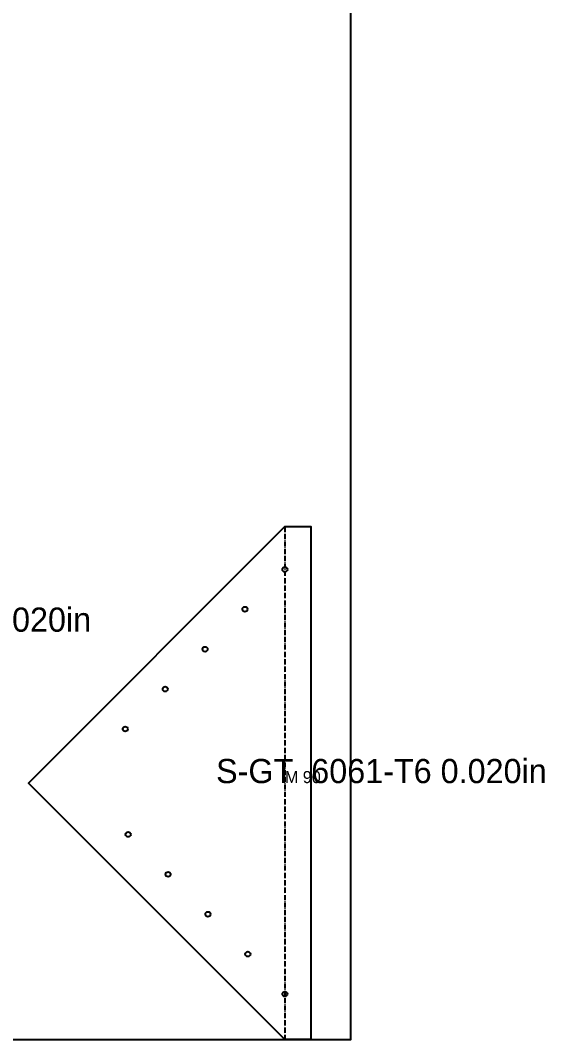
# Model space of a CAD drawing. Header units: millimetres. Extents: x 0 to 2534, y 0 to 1219.
# Drawn here: x 2274 to 2534, y 0 to 506 of the extents above; entities that cross this region are included whole.
import ezdxf

# ---------------------------------------------------------------- set-up
doc = ezdxf.new("R2010")
doc.units = ezdxf.units.MM
doc.linetypes.add('DASHDOT', pattern=[3.556, 2.54, -0.508, 0, -0.508])
for name, color, linetype in [('CUT', 7, 'CONTINUOUS'), ('ETCH', 8, 'CONTINUOUS'), ('HOLE', 6, 'CONTINUOUS'), ('MOUNTAIN', 5, 'DASHDOT')]:
    doc.layers.add(name, color=color, linetype=linetype)

msp = doc.modelspace()

# ---------------------------------------------------------------- linework, layer by layer
at = {"layer": 'CUT'}
msp.add_lwpolyline([(2405.23, 254.56), (2405.23, 254.56), (2418.2, 254.56), (2418.2, 0), (2405.23, 0), (2277.95, 127.28), (2405.23, 254.56), (2405.23, 254.56), (2405.23, 254.56)], close=True, dxfattribs=at)
at = {"layer": 'ETCH'}
msp.add_lwpolyline([(0, 0), (2438, 0), (2438, 1219), (0, 1219)], close=True, dxfattribs=at)
at = {"layer": 'HOLE'}
for centre in [(2405.23, 233.35), (2385.43, 213.55), (2365.63, 193.75), (2345.83, 173.95), (2326.03, 154.15), (2327.45, 101.82), (2347.25, 82.02), (2367.05, 62.23), (2386.84, 42.43), (2405.23, 22.63)]:
    msp.add_circle(centre, 1.25, dxfattribs=at)
at = {"layer": 'MOUNTAIN'}
msp.add_line((2405.23, 254.56), (2405.23, 0), dxfattribs=at)

# ---------------------------------------------------------------- texts
at = {"layer": 'ETCH'}
for s, height, p in [('W-NR  6061-T6 0.020in', 12, (2139.62, 202.42)), ('S-GT  6061-T6 0.020in', 12, (2371.08, 127.28)), ('M 90', 6, (2405.23, 127.28))]:
    msp.add_text(s, height=height, dxfattribs=at).set_placement(p)

doc.saveas('drawing.dxf')
